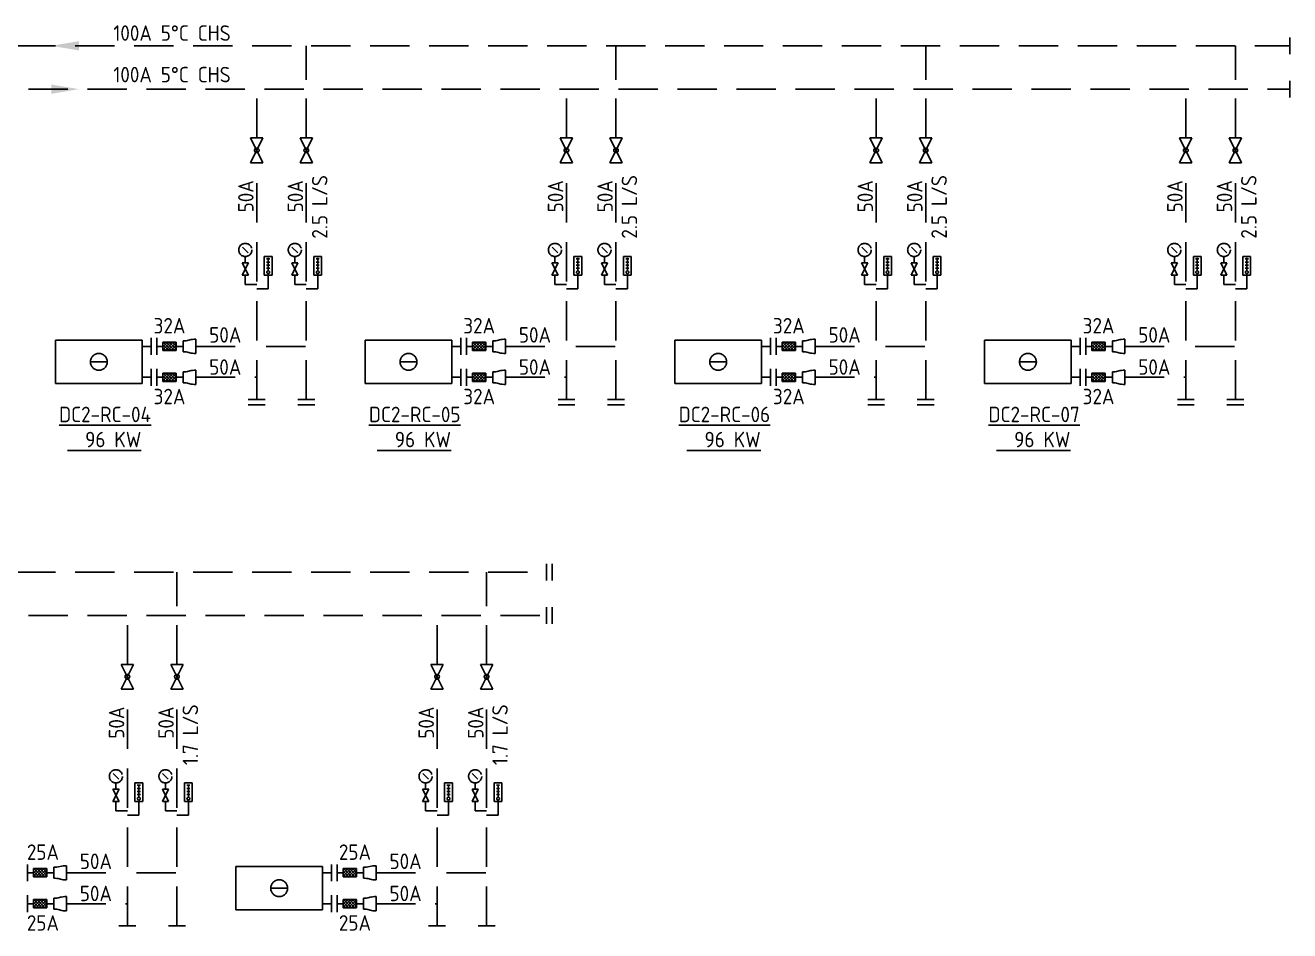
# Model space of a CAD drawing. Extents: x 41366 to 42076, y 84937 to 85507.
# Drawn here: x 41752.2 to 41956.3, y 85216.6 to 85362.8 of the extents above; entities that cross this region are included whole.
import ezdxf
from ezdxf.enums import TextEntityAlignment as Align

# ---------------------------------------------------------------- set-up
doc = ezdxf.new("R2010")
doc.units = 0
doc.header["$LTSCALE"] = 10
doc.linetypes.add('HIDDEN', pattern=[9.525, 6.35, -3.175])
for name, color, linetype in [('DETL-TXT', 4, 'Continuous'), ('M-EQ-DCC-P2', 22, 'Continuous'), ('M-EQPM-TXT', 4, 'Continuous'), ('M-PIPE-CHWR20', 110, 'Continuous'), ('M-PIPE-CHWS12', 130, 'Continuous'), ('M-PIPE-FITTING', 2, 'Continuous')]:
    doc.layers.add(name, color=color, linetype=linetype)
doc.styles.add('AA-TXT', font='isocp.shx', dxfattribs={"width": 0.8, "bigfont": 'chineset.shx'})

msp = doc.modelspace()

# ---------------------------------------------------------------- linework, layer by layer
at = {"color": 252}
for p, q in [((41777.71, 85310.04), (41777.71, 85311.82)), ((41777.71, 85311.82), (41777.93, 85311.82)), ((41778.4, 85311.88), (41778.98, 85312.02)), ((41779.74, 85312.07), (41779.45, 85312.07)), ((41779.74, 85312.07), (41779.74, 85309.79)), ((41827.71, 85310.04), (41827.71, 85311.82)), ((41827.71, 85311.82), (41827.93, 85311.82)), ((41828.4, 85311.88), (41828.98, 85312.02)), ((41829.74, 85312.07), (41829.45, 85312.07)), ((41829.74, 85312.07), (41829.74, 85309.79)), ((41877.71, 85310.04), (41877.71, 85311.82)), ((41877.71, 85311.82), (41877.93, 85311.82)), ((41878.4, 85311.88), (41878.98, 85312.02)), ((41879.74, 85312.07), (41879.45, 85312.07)), ((41879.74, 85312.07), (41879.74, 85309.79)), ((41927.71, 85310.04), (41927.71, 85311.82)), ((41927.71, 85311.82), (41927.93, 85311.82)), ((41928.4, 85311.88), (41928.98, 85312.02)), ((41929.74, 85312.07), (41929.45, 85312.07)), ((41929.74, 85312.07), (41929.74, 85309.79)), ((41777.71, 85310.04), (41777.93, 85310.04)), ((41778.4, 85309.99), (41778.98, 85309.84)), ((41779.74, 85309.79), (41779.45, 85309.79)), ((41827.71, 85310.04), (41827.93, 85310.04)), ((41828.4, 85309.99), (41828.98, 85309.84)), ((41829.74, 85309.79), (41829.45, 85309.79)), ((41877.71, 85310.04), (41877.93, 85310.04)), ((41878.4, 85309.99), (41878.98, 85309.84)), ((41879.74, 85309.79), (41879.45, 85309.79)), ((41927.71, 85310.04), (41927.93, 85310.04)), ((41928.4, 85309.99), (41928.98, 85309.84)), ((41929.74, 85309.79), (41929.45, 85309.79)), ((41777.71, 85305.04), (41777.71, 85306.82)), ((41777.71, 85306.82), (41777.93, 85306.82)), ((41778.4, 85306.88), (41778.98, 85307.02)), ((41779.74, 85307.07), (41779.45, 85307.07)), ((41779.74, 85307.07), (41779.74, 85304.79)), ((41827.71, 85305.04), (41827.71, 85306.82)), ((41827.71, 85306.82), (41827.93, 85306.82)), ((41828.4, 85306.88), (41828.98, 85307.02)), ((41829.74, 85307.07), (41829.45, 85307.07)), ((41829.74, 85307.07), (41829.74, 85304.79)), ((41877.71, 85305.04), (41877.71, 85306.82)), ((41877.71, 85306.82), (41877.93, 85306.82)), ((41878.4, 85306.88), (41878.98, 85307.02)), ((41879.74, 85307.07), (41879.45, 85307.07)), ((41879.74, 85307.07), (41879.74, 85304.79)), ((41927.71, 85305.04), (41927.71, 85306.82)), ((41927.71, 85306.82), (41927.93, 85306.82)), ((41928.4, 85306.88), (41928.98, 85307.02)), ((41929.74, 85307.07), (41929.45, 85307.07)), ((41929.74, 85307.07), (41929.74, 85304.79)), ((41777.71, 85305.04), (41777.93, 85305.04)), ((41778.4, 85304.99), (41778.98, 85304.84)), ((41779.74, 85304.79), (41779.45, 85304.79)), ((41827.71, 85305.04), (41827.93, 85305.04)), ((41828.4, 85304.99), (41828.98, 85304.84)), ((41829.74, 85304.79), (41829.45, 85304.79)), ((41877.71, 85305.04), (41877.93, 85305.04)), ((41878.4, 85304.99), (41878.98, 85304.84)), ((41879.74, 85304.79), (41879.45, 85304.79)), ((41927.71, 85305.04), (41927.93, 85305.04)), ((41928.4, 85304.99), (41928.98, 85304.84)), ((41929.74, 85304.79), (41929.45, 85304.79)), ((41756.82, 85225.04), (41756.82, 85226.82)), ((41756.82, 85226.82), (41757.04, 85226.82)), ((41757.51, 85226.88), (41758.1, 85227.02)), ((41758.85, 85227.07), (41758.57, 85227.07)), ((41758.85, 85227.07), (41758.85, 85224.79)), ((41806.82, 85225.04), (41806.82, 85226.82)), ((41806.82, 85226.82), (41807.04, 85226.82)), ((41807.51, 85226.88), (41808.1, 85227.02)), ((41808.85, 85227.07), (41808.57, 85227.07)), ((41808.85, 85227.07), (41808.85, 85224.79)), ((41756.82, 85225.04), (41757.04, 85225.04)), ((41757.51, 85224.99), (41758.1, 85224.84)), ((41758.85, 85224.79), (41758.57, 85224.79)), ((41806.82, 85225.04), (41807.04, 85225.04)), ((41807.51, 85224.99), (41808.1, 85224.84)), ((41808.85, 85224.79), (41808.57, 85224.79)), ((41756.82, 85220.04), (41756.82, 85221.82)), ((41756.82, 85221.82), (41757.04, 85221.82)), ((41757.51, 85221.88), (41758.1, 85222.02)), ((41758.85, 85222.07), (41758.57, 85222.07)), ((41758.85, 85222.07), (41758.85, 85219.79)), ((41806.82, 85220.04), (41806.82, 85221.82)), ((41806.82, 85221.82), (41807.04, 85221.82)), ((41807.51, 85221.88), (41808.1, 85222.02)), ((41808.85, 85222.07), (41808.57, 85222.07)), ((41808.85, 85222.07), (41808.85, 85219.79)), ((41756.82, 85220.04), (41757.04, 85220.04)), ((41757.51, 85219.99), (41758.1, 85219.84)), ((41758.85, 85219.79), (41758.57, 85219.79)), ((41806.82, 85220.04), (41807.04, 85220.04)), ((41807.51, 85219.99), (41808.1, 85219.84)), ((41808.85, 85219.79), (41808.57, 85219.79))]:
    msp.add_line(p, q, dxfattribs=at)
for centre, start, end in [((41777.93, 85313.82), 270, 283.627), ((41779.45, 85310.07), 90, 103.627), ((41827.93, 85313.82), 270, 283.627), ((41829.45, 85310.07), 90, 103.627), ((41877.93, 85313.82), 270, 283.627), ((41879.45, 85310.07), 90, 103.627), ((41927.93, 85313.82), 270, 283.627), ((41929.45, 85310.07), 90, 103.627), ((41777.93, 85308.04), 76.373, 90), ((41779.45, 85311.79), 256.373, 270), ((41827.93, 85308.04), 76.373, 90), ((41829.45, 85311.79), 256.373, 270), ((41877.93, 85308.04), 76.373, 90), ((41879.45, 85311.79), 256.373, 270), ((41927.93, 85308.04), 76.373, 90), ((41929.45, 85311.79), 256.373, 270), ((41777.93, 85308.82), 270, 283.627), ((41779.45, 85305.07), 90, 103.627), ((41827.93, 85308.82), 270, 283.627), ((41829.45, 85305.07), 90, 103.627), ((41877.93, 85308.82), 270, 283.627), ((41879.45, 85305.07), 90, 103.627), ((41927.93, 85308.82), 270, 283.627), ((41929.45, 85305.07), 90, 103.627), ((41777.93, 85303.04), 76.373, 90), ((41779.45, 85306.79), 256.373, 270), ((41827.93, 85303.04), 76.373, 90), ((41829.45, 85306.79), 256.373, 270), ((41877.93, 85303.04), 76.373, 90), ((41879.45, 85306.79), 256.373, 270), ((41927.93, 85303.04), 76.373, 90), ((41929.45, 85306.79), 256.373, 270), ((41757.04, 85228.82), 270, 283.627), ((41758.57, 85225.07), 90, 103.627), ((41807.04, 85228.82), 270, 283.627), ((41808.57, 85225.07), 90, 103.627), ((41757.04, 85223.04), 76.373, 90), ((41758.57, 85226.79), 256.373, 270), ((41807.04, 85223.04), 76.373, 90), ((41808.57, 85226.79), 256.373, 270), ((41757.04, 85223.82), 270, 283.627), ((41758.57, 85220.07), 90, 103.627), ((41807.04, 85223.82), 270, 283.627), ((41808.57, 85220.07), 90, 103.627), ((41757.04, 85218.04), 76.373, 90), ((41758.57, 85221.79), 256.373, 270), ((41807.04, 85218.04), 76.373, 90), ((41808.57, 85221.79), 256.373, 270)]:
    msp.add_arc(centre, 2, start, end, dxfattribs=at)
at = {"layer": 'M-EQ-DCC-P2', "color": 252, "linetype": 'HIDDEN'}
for p, q in [((41771.08, 85311.93), (41757.08, 85311.93)), ((41757.08, 85311.93), (41757.08, 85304.93)), ((41771.08, 85304.93), (41771.08, 85311.93)), ((41772.54, 85309.57), (41772.54, 85312.29)), ((41821.08, 85311.93), (41807.08, 85311.93)), ((41807.08, 85311.93), (41807.08, 85304.93)), ((41821.08, 85304.93), (41821.08, 85311.93)), ((41822.54, 85309.57), (41822.54, 85312.29)), ((41871.08, 85311.93), (41857.08, 85311.93)), ((41857.08, 85311.93), (41857.08, 85304.93)), ((41871.08, 85304.93), (41871.08, 85311.93)), ((41872.54, 85309.57), (41872.54, 85312.29)), ((41921.08, 85311.93), (41907.08, 85311.93)), ((41907.08, 85311.93), (41907.08, 85304.93)), ((41921.08, 85304.93), (41921.08, 85311.93)), ((41922.54, 85309.57), (41922.54, 85312.29)), ((41771.08, 85310.93), (41772.54, 85310.93)), ((41821.08, 85310.93), (41822.54, 85310.93)), ((41871.08, 85310.93), (41872.54, 85310.93)), ((41921.08, 85310.93), (41922.54, 85310.93)), ((41762.86, 85308.43), (41765.29, 85308.43)), ((41772.54, 85304.57), (41772.54, 85307.29)), ((41812.86, 85308.43), (41815.29, 85308.43)), ((41822.54, 85304.57), (41822.54, 85307.29)), ((41862.86, 85308.43), (41865.29, 85308.43)), ((41872.54, 85304.57), (41872.54, 85307.29)), ((41912.86, 85308.43), (41915.29, 85308.43)), ((41922.54, 85304.57), (41922.54, 85307.29)), ((41771.08, 85305.93), (41772.54, 85305.93)), ((41821.08, 85305.93), (41822.54, 85305.93)), ((41871.08, 85305.93), (41872.54, 85305.93)), ((41921.08, 85305.93), (41922.54, 85305.93)), ((41757.08, 85304.93), (41771.08, 85304.93)), ((41807.08, 85304.93), (41821.08, 85304.93)), ((41857.08, 85304.93), (41871.08, 85304.93)), ((41907.08, 85304.93), (41921.08, 85304.93)), ((41800.19, 85226.93), (41786.19, 85226.93)), ((41786.19, 85226.93), (41786.19, 85219.93)), ((41800.19, 85219.93), (41800.19, 85226.93)), ((41800.19, 85225.93), (41801.66, 85225.93)), ((41801.66, 85224.57), (41801.66, 85227.29)), ((41791.98, 85223.43), (41794.4, 85223.43)), ((41801.66, 85219.57), (41801.66, 85222.29)), ((41786.19, 85219.93), (41800.19, 85219.93)), ((41800.19, 85220.93), (41801.66, 85220.93))]:
    msp.add_line(p, q, dxfattribs=at)
for centre in [(41764.08, 85308.43), (41814.08, 85308.43), (41864.08, 85308.43), (41914.08, 85308.43), (41793.19, 85223.43)]:
    msp.add_circle(centre, 1.36, dxfattribs=at)
at = {"layer": 'M-PIPE-CHWR20', "color": 252, "linetype": 'HIDDEN', "ltscale": 0.1}
for p, q in [((41956.35, 85360.82), (41956.35, 85358.1)), ((41579.26, 85359.46), (41956.35, 85359.46)), ((41797.57, 85353.96), (41797.57, 85359.46)), ((41847.57, 85353.96), (41847.57, 85359.46)), ((41897.57, 85353.96), (41897.57, 85359.46)), ((41947.57, 85353.96), (41947.57, 85359.46)), ((41797.57, 85344.58), (41797.57, 85350.96)), ((41847.57, 85344.58), (41847.57, 85350.96)), ((41897.57, 85344.58), (41897.57, 85350.96)), ((41947.57, 85344.58), (41947.57, 85350.96)), ((41797.57, 85302.35), (41797.57, 85340.58)), ((41847.57, 85302.35), (41847.57, 85340.58)), ((41897.57, 85302.35), (41897.57, 85340.58)), ((41947.57, 85302.35), (41947.57, 85340.58)), ((41773.42, 85309.57), (41773.42, 85312.29)), ((41823.42, 85309.57), (41823.42, 85312.29)), ((41873.42, 85309.57), (41873.42, 85312.29)), ((41923.42, 85309.57), (41923.42, 85312.29)), ((41773.42, 85310.93), (41774.42, 85310.93)), ((41776.55, 85310.93), (41777.71, 85310.93)), ((41779.74, 85310.93), (41788.07, 85310.93)), ((41791.07, 85310.93), (41797.57, 85310.93)), ((41823.42, 85310.93), (41824.42, 85310.93)), ((41826.55, 85310.93), (41827.71, 85310.93)), ((41829.74, 85310.93), (41838.07, 85310.93)), ((41841.07, 85310.93), (41847.57, 85310.93)), ((41873.42, 85310.93), (41874.42, 85310.93)), ((41876.55, 85310.93), (41877.71, 85310.93)), ((41879.74, 85310.93), (41888.07, 85310.93)), ((41891.07, 85310.93), (41897.57, 85310.93)), ((41923.42, 85310.93), (41924.42, 85310.93)), ((41926.55, 85310.93), (41927.71, 85310.93)), ((41929.74, 85310.93), (41938.07, 85310.93)), ((41941.07, 85310.93), (41947.57, 85310.93)), ((41796.21, 85302.35), (41798.93, 85302.35)), ((41796.21, 85301.47), (41798.93, 85301.47)), ((41846.21, 85302.35), (41848.93, 85302.35)), ((41846.21, 85301.47), (41848.93, 85301.47)), ((41896.21, 85302.35), (41898.93, 85302.35)), ((41896.21, 85301.47), (41898.93, 85301.47)), ((41946.21, 85302.35), (41948.93, 85302.35)), ((41946.21, 85301.47), (41948.93, 85301.47)), ((41836.36, 85275.82), (41836.36, 85273.1)), ((41837.24, 85275.82), (41837.24, 85273.1)), ((41579.26, 85274.46), (41836.36, 85274.46)), ((41776.68, 85268.96), (41776.68, 85274.46)), ((41826.68, 85268.96), (41826.68, 85274.46)), ((41776.68, 85259.58), (41776.68, 85265.96)), ((41826.68, 85259.58), (41826.68, 85265.96)), ((41776.68, 85217.35), (41776.68, 85255.58)), ((41826.68, 85217.35), (41826.68, 85255.58)), ((41752.54, 85224.57), (41752.54, 85227.29)), ((41752.54, 85225.93), (41753.54, 85225.93)), ((41755.67, 85225.93), (41756.82, 85225.93)), ((41758.85, 85225.93), (41767.18, 85225.93)), ((41770.18, 85225.93), (41776.68, 85225.93)), ((41802.54, 85224.57), (41802.54, 85227.29)), ((41802.54, 85225.93), (41803.54, 85225.93)), ((41805.67, 85225.93), (41806.82, 85225.93)), ((41808.85, 85225.93), (41817.18, 85225.93)), ((41820.18, 85225.93), (41826.68, 85225.93)), ((41775.32, 85217.35), (41778.04, 85217.35)), ((41825.32, 85217.35), (41828.04, 85217.35))]:
    msp.add_line(p, q, dxfattribs=at)
msp.add_solid([(41760.88, 85360.21), (41756.38, 85359.46), (41760.88, 85358.71)], dxfattribs=at)
at = {"layer": 'M-PIPE-CHWS12', "color": 252, "linetype": 'HIDDEN', "ltscale": 0.1}
for p, q in [((41581.26, 85352.46), (41956.35, 85352.46)), ((41789.57, 85344.58), (41789.57, 85352.46)), ((41839.57, 85344.58), (41839.57, 85352.46)), ((41889.57, 85344.58), (41889.57, 85352.46)), ((41939.57, 85344.58), (41939.57, 85352.46)), ((41956.35, 85353.82), (41956.35, 85351.1)), ((41789.57, 85302.35), (41789.57, 85340.58)), ((41839.57, 85302.35), (41839.57, 85340.58)), ((41889.57, 85302.35), (41889.57, 85340.58)), ((41939.57, 85302.35), (41939.57, 85340.58)), ((41773.42, 85304.57), (41773.42, 85307.29)), ((41823.42, 85304.57), (41823.42, 85307.29)), ((41873.42, 85304.57), (41873.42, 85307.29)), ((41923.42, 85304.57), (41923.42, 85307.29)), ((41773.42, 85305.93), (41774.42, 85305.93)), ((41776.55, 85305.93), (41777.71, 85305.93)), ((41779.74, 85305.93), (41789.57, 85305.93)), ((41823.42, 85305.93), (41824.42, 85305.93)), ((41826.55, 85305.93), (41827.71, 85305.93)), ((41829.74, 85305.93), (41839.57, 85305.93)), ((41873.42, 85305.93), (41874.42, 85305.93)), ((41876.55, 85305.93), (41877.71, 85305.93)), ((41879.74, 85305.93), (41889.57, 85305.93)), ((41923.42, 85305.93), (41924.42, 85305.93)), ((41926.55, 85305.93), (41927.71, 85305.93)), ((41929.74, 85305.93), (41939.57, 85305.93)), ((41788.21, 85302.35), (41790.93, 85302.35)), ((41788.21, 85301.47), (41790.93, 85301.47)), ((41838.21, 85302.35), (41840.93, 85302.35)), ((41838.21, 85301.47), (41840.93, 85301.47)), ((41888.21, 85302.35), (41890.93, 85302.35)), ((41888.21, 85301.47), (41890.93, 85301.47)), ((41938.21, 85302.35), (41940.93, 85302.35)), ((41938.21, 85301.47), (41940.93, 85301.47)), ((41836.36, 85268.82), (41836.36, 85266.1)), ((41837.24, 85268.82), (41837.24, 85266.1)), ((41581.26, 85267.46), (41836.36, 85267.46)), ((41768.68, 85259.58), (41768.68, 85267.46)), ((41818.68, 85259.58), (41818.68, 85267.46)), ((41768.68, 85217.35), (41768.68, 85255.58)), ((41818.68, 85217.35), (41818.68, 85255.58)), ((41752.54, 85219.57), (41752.54, 85222.29)), ((41802.54, 85219.57), (41802.54, 85222.29)), ((41752.54, 85220.93), (41753.54, 85220.93)), ((41755.67, 85220.93), (41756.82, 85220.93)), ((41758.85, 85220.93), (41768.68, 85220.93)), ((41802.54, 85220.93), (41803.54, 85220.93)), ((41805.67, 85220.93), (41806.82, 85220.93)), ((41808.85, 85220.93), (41818.68, 85220.93)), ((41767.32, 85217.35), (41770.04, 85217.35)), ((41817.32, 85217.35), (41820.04, 85217.35))]:
    msp.add_line(p, q, dxfattribs=at)
msp.add_solid([(41756.38, 85353.21), (41760.88, 85352.46), (41756.38, 85351.71)], dxfattribs=at)
at = {"layer": 'M-PIPE-FITTING', "color": 252, "linetype": 'HIDDEN', "ltscale": 0.1}
for p, q in [((41790.57, 85344.58), (41788.57, 85344.58)), ((41790.57, 85344.58), (41788.57, 85340.58)), ((41788.57, 85344.58), (41790.57, 85340.58)), ((41798.57, 85344.58), (41796.57, 85344.58)), ((41798.57, 85344.58), (41796.57, 85340.58)), ((41796.57, 85344.58), (41798.57, 85340.58)), ((41840.57, 85344.58), (41838.57, 85344.58)), ((41840.57, 85344.58), (41838.57, 85340.58)), ((41838.57, 85344.58), (41840.57, 85340.58)), ((41848.57, 85344.58), (41846.57, 85344.58)), ((41848.57, 85344.58), (41846.57, 85340.58)), ((41846.57, 85344.58), (41848.57, 85340.58)), ((41890.57, 85344.58), (41888.57, 85344.58)), ((41890.57, 85344.58), (41888.57, 85340.58)), ((41888.57, 85344.58), (41890.57, 85340.58)), ((41898.57, 85344.58), (41896.57, 85344.58)), ((41898.57, 85344.58), (41896.57, 85340.58)), ((41896.57, 85344.58), (41898.57, 85340.58)), ((41940.57, 85344.58), (41938.57, 85344.58)), ((41940.57, 85344.58), (41938.57, 85340.58)), ((41938.57, 85344.58), (41940.57, 85340.58)), ((41948.57, 85344.58), (41946.57, 85344.58)), ((41948.57, 85344.58), (41946.57, 85340.58)), ((41946.57, 85344.58), (41948.57, 85340.58)), ((41788.57, 85340.58), (41790.57, 85340.58)), ((41796.57, 85340.58), (41798.57, 85340.58)), ((41838.57, 85340.58), (41840.57, 85340.58)), ((41846.57, 85340.58), (41848.57, 85340.58)), ((41888.57, 85340.58), (41890.57, 85340.58)), ((41896.57, 85340.58), (41898.57, 85340.58)), ((41938.57, 85340.58), (41940.57, 85340.58)), ((41946.57, 85340.58), (41948.57, 85340.58)), ((41788.18, 85326.05), (41787.26, 85326.97)), ((41796.18, 85326.05), (41795.26, 85326.97)), ((41838.18, 85326.05), (41837.26, 85326.97)), ((41846.18, 85326.05), (41845.26, 85326.97)), ((41888.18, 85326.05), (41887.26, 85326.97)), ((41896.18, 85326.05), (41895.26, 85326.97)), ((41938.18, 85326.05), (41937.26, 85326.97)), ((41946.18, 85326.05), (41945.26, 85326.97)), ((41788.22, 85324.44), (41787.22, 85324.44)), ((41787.22, 85322.44), (41788.22, 85324.44)), ((41787.22, 85324.44), (41788.22, 85322.44)), ((41787.72, 85325.44), (41787.72, 85324.44)), ((41790.79, 85325.46), (41792.04, 85325.46)), ((41790.79, 85325.46), (41790.79, 85322.44)), ((41791.16, 85325.05), (41791.67, 85325.05)), ((41791.16, 85324.55), (41791.67, 85324.55)), ((41791.16, 85324.05), (41791.67, 85324.05)), ((41791.16, 85323.54), (41791.67, 85323.54)), ((41791.42, 85325.2), (41791.42, 85323.12)), ((41792.04, 85325.46), (41792.04, 85322.44)), ((41796.22, 85324.44), (41795.22, 85324.44)), ((41795.22, 85322.44), (41796.22, 85324.44)), ((41795.22, 85324.44), (41796.22, 85322.44)), ((41795.72, 85325.44), (41795.72, 85324.44)), ((41798.79, 85325.46), (41800.04, 85325.46)), ((41798.79, 85325.46), (41798.79, 85322.44)), ((41799.16, 85325.05), (41799.67, 85325.05)), ((41799.16, 85324.55), (41799.67, 85324.55)), ((41799.16, 85324.05), (41799.67, 85324.05)), ((41799.16, 85323.54), (41799.67, 85323.54)), ((41799.42, 85325.2), (41799.42, 85323.12)), ((41800.04, 85325.46), (41800.04, 85322.44)), ((41838.22, 85324.44), (41837.22, 85324.44)), ((41837.22, 85322.44), (41838.22, 85324.44)), ((41837.22, 85324.44), (41838.22, 85322.44)), ((41837.72, 85325.44), (41837.72, 85324.44)), ((41840.79, 85325.46), (41842.04, 85325.46)), ((41840.79, 85325.46), (41840.79, 85322.44)), ((41841.16, 85325.05), (41841.67, 85325.05)), ((41841.16, 85324.55), (41841.67, 85324.55)), ((41841.16, 85324.05), (41841.67, 85324.05)), ((41841.16, 85323.54), (41841.67, 85323.54)), ((41841.42, 85325.2), (41841.42, 85323.12)), ((41842.04, 85325.46), (41842.04, 85322.44)), ((41846.22, 85324.44), (41845.22, 85324.44)), ((41845.22, 85322.44), (41846.22, 85324.44)), ((41845.22, 85324.44), (41846.22, 85322.44)), ((41845.72, 85325.44), (41845.72, 85324.44)), ((41848.79, 85325.46), (41850.04, 85325.46)), ((41848.79, 85325.46), (41848.79, 85322.44)), ((41849.16, 85325.05), (41849.67, 85325.05)), ((41849.16, 85324.55), (41849.67, 85324.55)), ((41849.16, 85324.05), (41849.67, 85324.05)), ((41849.16, 85323.54), (41849.67, 85323.54)), ((41849.42, 85325.2), (41849.42, 85323.12)), ((41850.04, 85325.46), (41850.04, 85322.44)), ((41888.22, 85324.44), (41887.22, 85324.44)), ((41887.22, 85322.44), (41888.22, 85324.44)), ((41887.22, 85324.44), (41888.22, 85322.44)), ((41887.72, 85325.44), (41887.72, 85324.44)), ((41890.79, 85325.46), (41892.04, 85325.46)), ((41890.79, 85325.46), (41890.79, 85322.44)), ((41891.16, 85325.05), (41891.67, 85325.05)), ((41891.16, 85324.55), (41891.67, 85324.55)), ((41891.16, 85324.05), (41891.67, 85324.05)), ((41891.16, 85323.54), (41891.67, 85323.54)), ((41891.42, 85325.2), (41891.42, 85323.12)), ((41892.04, 85325.46), (41892.04, 85322.44)), ((41896.22, 85324.44), (41895.22, 85324.44)), ((41895.22, 85322.44), (41896.22, 85324.44)), ((41895.22, 85324.44), (41896.22, 85322.44)), ((41895.72, 85325.44), (41895.72, 85324.44)), ((41898.79, 85325.46), (41900.04, 85325.46)), ((41898.79, 85325.46), (41898.79, 85322.44)), ((41899.16, 85325.05), (41899.67, 85325.05)), ((41899.16, 85324.55), (41899.67, 85324.55)), ((41899.16, 85324.05), (41899.67, 85324.05)), ((41899.16, 85323.54), (41899.67, 85323.54)), ((41899.42, 85325.2), (41899.42, 85323.12)), ((41900.04, 85325.46), (41900.04, 85322.44)), ((41938.22, 85324.44), (41937.22, 85324.44)), ((41937.22, 85322.44), (41938.22, 85324.44)), ((41937.22, 85324.44), (41938.22, 85322.44)), ((41937.72, 85325.44), (41937.72, 85324.44)), ((41940.79, 85325.46), (41942.04, 85325.46)), ((41940.79, 85325.46), (41940.79, 85322.44)), ((41941.16, 85325.05), (41941.67, 85325.05)), ((41941.16, 85324.55), (41941.67, 85324.55)), ((41941.16, 85324.05), (41941.67, 85324.05)), ((41941.16, 85323.54), (41941.67, 85323.54)), ((41941.42, 85325.2), (41941.42, 85323.12)), ((41942.04, 85325.46), (41942.04, 85322.44)), ((41946.22, 85324.44), (41945.22, 85324.44)), ((41945.22, 85322.44), (41946.22, 85324.44)), ((41945.22, 85324.44), (41946.22, 85322.44)), ((41945.72, 85325.44), (41945.72, 85324.44)), ((41948.79, 85325.46), (41950.04, 85325.46)), ((41948.79, 85325.46), (41948.79, 85322.44)), ((41949.16, 85325.05), (41949.67, 85325.05)), ((41949.16, 85324.55), (41949.67, 85324.55)), ((41949.16, 85324.05), (41949.67, 85324.05)), ((41949.16, 85323.54), (41949.67, 85323.54)), ((41949.42, 85325.2), (41949.42, 85323.12)), ((41950.04, 85325.46), (41950.04, 85322.44)), ((41787.22, 85322.44), (41788.22, 85322.44)), ((41787.72, 85322.44), (41787.72, 85320.94)), ((41790.79, 85322.44), (41792.04, 85322.44)), ((41791.42, 85322.44), (41791.42, 85320.21)), ((41795.22, 85322.44), (41796.22, 85322.44)), ((41795.72, 85322.44), (41795.72, 85320.94)), ((41798.79, 85322.44), (41800.04, 85322.44)), ((41799.42, 85322.44), (41799.42, 85320.21)), ((41837.22, 85322.44), (41838.22, 85322.44)), ((41837.72, 85322.44), (41837.72, 85320.94)), ((41840.79, 85322.44), (41842.04, 85322.44)), ((41841.42, 85322.44), (41841.42, 85320.21)), ((41845.22, 85322.44), (41846.22, 85322.44)), ((41845.72, 85322.44), (41845.72, 85320.94)), ((41848.79, 85322.44), (41850.04, 85322.44)), ((41849.42, 85322.44), (41849.42, 85320.21)), ((41887.22, 85322.44), (41888.22, 85322.44)), ((41887.72, 85322.44), (41887.72, 85320.94)), ((41890.79, 85322.44), (41892.04, 85322.44)), ((41891.42, 85322.44), (41891.42, 85320.21)), ((41895.22, 85322.44), (41896.22, 85322.44)), ((41895.72, 85322.44), (41895.72, 85320.94)), ((41898.79, 85322.44), (41900.04, 85322.44)), ((41899.42, 85322.44), (41899.42, 85320.21)), ((41937.22, 85322.44), (41938.22, 85322.44)), ((41937.72, 85322.44), (41937.72, 85320.94)), ((41940.79, 85322.44), (41942.04, 85322.44)), ((41941.42, 85322.44), (41941.42, 85320.21)), ((41945.22, 85322.44), (41946.22, 85322.44)), ((41945.72, 85322.44), (41945.72, 85320.94)), ((41948.79, 85322.44), (41950.04, 85322.44)), ((41949.42, 85322.44), (41949.42, 85320.21)), ((41787.72, 85320.94), (41789.57, 85320.94)), ((41791.42, 85320.21), (41789.57, 85320.21)), ((41795.72, 85320.94), (41797.57, 85320.94)), ((41799.42, 85320.21), (41797.57, 85320.21)), ((41837.72, 85320.94), (41839.57, 85320.94)), ((41841.42, 85320.21), (41839.57, 85320.21)), ((41845.72, 85320.94), (41847.57, 85320.94)), ((41849.42, 85320.21), (41847.57, 85320.21)), ((41887.72, 85320.94), (41889.57, 85320.94)), ((41891.42, 85320.21), (41889.57, 85320.21)), ((41895.72, 85320.94), (41897.57, 85320.94)), ((41899.42, 85320.21), (41897.57, 85320.21)), ((41937.72, 85320.94), (41939.57, 85320.94)), ((41941.42, 85320.21), (41939.57, 85320.21)), ((41945.72, 85320.94), (41947.57, 85320.94)), ((41949.42, 85320.21), (41947.57, 85320.21)), ((41774.42, 85311.6), (41776.55, 85311.6)), ((41774.42, 85310.27), (41774.42, 85311.6)), ((41776.55, 85311.6), (41776.55, 85310.27)), ((41824.42, 85311.6), (41826.55, 85311.6)), ((41824.42, 85310.27), (41824.42, 85311.6)), ((41826.55, 85311.6), (41826.55, 85310.27)), ((41874.42, 85311.6), (41876.55, 85311.6)), ((41874.42, 85310.27), (41874.42, 85311.6)), ((41876.55, 85311.6), (41876.55, 85310.27)), ((41924.42, 85311.6), (41926.55, 85311.6)), ((41924.42, 85310.27), (41924.42, 85311.6)), ((41926.55, 85311.6), (41926.55, 85310.27)), ((41776.55, 85310.27), (41774.42, 85310.27)), ((41826.55, 85310.27), (41824.42, 85310.27)), ((41876.55, 85310.27), (41874.42, 85310.27)), ((41926.55, 85310.27), (41924.42, 85310.27)), ((41774.42, 85306.6), (41776.55, 85306.6)), ((41774.42, 85305.27), (41774.42, 85306.6)), ((41776.55, 85305.27), (41774.42, 85305.27)), ((41776.55, 85306.6), (41776.55, 85305.27)), ((41824.42, 85306.6), (41826.55, 85306.6)), ((41824.42, 85305.27), (41824.42, 85306.6)), ((41826.55, 85305.27), (41824.42, 85305.27)), ((41826.55, 85306.6), (41826.55, 85305.27)), ((41874.42, 85306.6), (41876.55, 85306.6)), ((41874.42, 85305.27), (41874.42, 85306.6)), ((41876.55, 85305.27), (41874.42, 85305.27)), ((41876.55, 85306.6), (41876.55, 85305.27)), ((41924.42, 85306.6), (41926.55, 85306.6)), ((41924.42, 85305.27), (41924.42, 85306.6)), ((41926.55, 85305.27), (41924.42, 85305.27)), ((41926.55, 85306.6), (41926.55, 85305.27)), ((41769.68, 85259.58), (41767.68, 85259.58)), ((41769.68, 85259.58), (41767.68, 85255.58)), ((41767.68, 85259.58), (41769.68, 85255.58)), ((41777.68, 85259.58), (41775.68, 85259.58)), ((41777.68, 85259.58), (41775.68, 85255.58)), ((41775.68, 85259.58), (41777.68, 85255.58)), ((41819.68, 85259.58), (41817.68, 85259.58)), ((41819.68, 85259.58), (41817.68, 85255.58)), ((41817.68, 85259.58), (41819.68, 85255.58)), ((41827.68, 85259.58), (41825.68, 85259.58)), ((41827.68, 85259.58), (41825.68, 85255.58)), ((41825.68, 85259.58), (41827.68, 85255.58)), ((41767.68, 85255.58), (41769.68, 85255.58)), ((41775.68, 85255.58), (41777.68, 85255.58)), ((41817.68, 85255.58), (41819.68, 85255.58)), ((41825.68, 85255.58), (41827.68, 85255.58)), ((41767.29, 85241.05), (41766.37, 85241.97)), ((41775.29, 85241.05), (41774.37, 85241.97)), ((41817.29, 85241.05), (41816.37, 85241.97)), ((41825.29, 85241.05), (41824.37, 85241.97)), ((41766.83, 85240.44), (41766.83, 85239.44)), ((41769.9, 85240.46), (41771.16, 85240.46)), ((41769.9, 85240.46), (41769.9, 85237.44)), ((41770.28, 85240.05), (41770.78, 85240.05)), ((41770.53, 85240.2), (41770.53, 85238.12)), ((41771.16, 85240.46), (41771.16, 85237.44)), ((41774.83, 85240.44), (41774.83, 85239.44)), ((41777.9, 85240.46), (41779.16, 85240.46)), ((41777.9, 85240.46), (41777.9, 85237.44)), ((41778.28, 85240.05), (41778.78, 85240.05)), ((41778.53, 85240.2), (41778.53, 85238.12)), ((41779.16, 85240.46), (41779.16, 85237.44)), ((41816.83, 85240.44), (41816.83, 85239.44)), ((41819.9, 85240.46), (41821.16, 85240.46)), ((41819.9, 85240.46), (41819.9, 85237.44)), ((41820.28, 85240.05), (41820.78, 85240.05)), ((41820.53, 85240.2), (41820.53, 85238.12)), ((41821.16, 85240.46), (41821.16, 85237.44)), ((41824.83, 85240.44), (41824.83, 85239.44)), ((41827.9, 85240.46), (41829.16, 85240.46)), ((41827.9, 85240.46), (41827.9, 85237.44)), ((41828.28, 85240.05), (41828.78, 85240.05)), ((41828.53, 85240.2), (41828.53, 85238.12)), ((41829.16, 85240.46), (41829.16, 85237.44)), ((41767.33, 85239.44), (41766.33, 85239.44)), ((41766.33, 85237.44), (41767.33, 85239.44)), ((41766.33, 85239.44), (41767.33, 85237.44)), ((41770.28, 85239.55), (41770.78, 85239.55)), ((41770.28, 85239.05), (41770.78, 85239.05)), ((41770.28, 85238.54), (41770.78, 85238.54)), ((41775.33, 85239.44), (41774.33, 85239.44)), ((41774.33, 85237.44), (41775.33, 85239.44)), ((41774.33, 85239.44), (41775.33, 85237.44)), ((41778.28, 85239.55), (41778.78, 85239.55)), ((41778.28, 85239.05), (41778.78, 85239.05)), ((41778.28, 85238.54), (41778.78, 85238.54)), ((41817.33, 85239.44), (41816.33, 85239.44)), ((41816.33, 85237.44), (41817.33, 85239.44)), ((41816.33, 85239.44), (41817.33, 85237.44)), ((41820.28, 85239.55), (41820.78, 85239.55)), ((41820.28, 85239.05), (41820.78, 85239.05)), ((41820.28, 85238.54), (41820.78, 85238.54)), ((41825.33, 85239.44), (41824.33, 85239.44)), ((41824.33, 85237.44), (41825.33, 85239.44)), ((41824.33, 85239.44), (41825.33, 85237.44)), ((41828.28, 85239.55), (41828.78, 85239.55)), ((41828.28, 85239.05), (41828.78, 85239.05)), ((41828.28, 85238.54), (41828.78, 85238.54)), ((41766.33, 85237.44), (41767.33, 85237.44)), ((41766.83, 85237.44), (41766.83, 85235.94)), ((41766.83, 85235.94), (41768.68, 85235.94)), ((41769.9, 85237.44), (41771.16, 85237.44)), ((41770.53, 85237.44), (41770.53, 85235.21)), ((41774.33, 85237.44), (41775.33, 85237.44)), ((41774.83, 85237.44), (41774.83, 85235.94)), ((41774.83, 85235.94), (41776.68, 85235.94)), ((41777.9, 85237.44), (41779.16, 85237.44)), ((41778.53, 85237.44), (41778.53, 85235.21)), ((41816.33, 85237.44), (41817.33, 85237.44)), ((41816.83, 85237.44), (41816.83, 85235.94)), ((41816.83, 85235.94), (41818.68, 85235.94)), ((41819.9, 85237.44), (41821.16, 85237.44)), ((41820.53, 85237.44), (41820.53, 85235.21)), ((41824.33, 85237.44), (41825.33, 85237.44)), ((41824.83, 85237.44), (41824.83, 85235.94)), ((41824.83, 85235.94), (41826.68, 85235.94)), ((41827.9, 85237.44), (41829.16, 85237.44)), ((41828.53, 85237.44), (41828.53, 85235.21)), ((41770.53, 85235.21), (41768.68, 85235.21)), ((41778.53, 85235.21), (41776.68, 85235.21)), ((41820.53, 85235.21), (41818.68, 85235.21)), ((41828.53, 85235.21), (41826.68, 85235.21)), ((41753.54, 85226.6), (41755.67, 85226.6)), ((41753.54, 85225.27), (41753.54, 85226.6)), ((41755.67, 85226.6), (41755.67, 85225.27)), ((41803.54, 85226.6), (41805.67, 85226.6)), ((41803.54, 85225.27), (41803.54, 85226.6)), ((41805.67, 85226.6), (41805.67, 85225.27)), ((41755.67, 85225.27), (41753.54, 85225.27)), ((41805.67, 85225.27), (41803.54, 85225.27)), ((41753.54, 85221.6), (41755.67, 85221.6)), ((41753.54, 85220.27), (41753.54, 85221.6)), ((41755.67, 85221.6), (41755.67, 85220.27)), ((41803.54, 85221.6), (41805.67, 85221.6)), ((41803.54, 85220.27), (41803.54, 85221.6)), ((41805.67, 85221.6), (41805.67, 85220.27)), ((41755.67, 85220.27), (41753.54, 85220.27)), ((41805.67, 85220.27), (41803.54, 85220.27))]:
    msp.add_line(p, q, dxfattribs=at)
at = {"layer": 'M-PIPE-FITTING', "color": 252, "linetype": 'Continuous', "ltscale": 0.1}
for p, q in [((41774.42, 85311.34), (41774.69, 85311.6)), ((41774.42, 85310.86), (41775.16, 85311.6)), ((41774.42, 85310.39), (41775.63, 85311.6)), ((41775.82, 85310.27), (41774.48, 85311.6)), ((41774.76, 85310.27), (41776.1, 85311.6)), ((41776.29, 85310.27), (41774.95, 85311.6)), ((41775.24, 85310.27), (41776.55, 85311.58)), ((41776.55, 85310.47), (41775.42, 85311.6)), ((41776.55, 85310.94), (41775.89, 85311.6)), ((41776.55, 85311.41), (41776.36, 85311.6)), ((41824.42, 85311.34), (41824.69, 85311.6)), ((41824.42, 85310.86), (41825.16, 85311.6)), ((41824.42, 85310.39), (41825.63, 85311.6)), ((41825.82, 85310.27), (41824.48, 85311.6)), ((41824.76, 85310.27), (41826.1, 85311.6)), ((41826.29, 85310.27), (41824.95, 85311.6)), ((41825.24, 85310.27), (41826.55, 85311.58)), ((41826.55, 85310.47), (41825.42, 85311.6)), ((41826.55, 85310.94), (41825.89, 85311.6)), ((41826.55, 85311.41), (41826.36, 85311.6)), ((41874.42, 85311.34), (41874.69, 85311.6)), ((41874.42, 85310.86), (41875.16, 85311.6)), ((41874.42, 85310.39), (41875.63, 85311.6)), ((41875.82, 85310.27), (41874.48, 85311.6)), ((41874.76, 85310.27), (41876.1, 85311.6)), ((41876.29, 85310.27), (41874.95, 85311.6)), ((41875.24, 85310.27), (41876.55, 85311.58)), ((41876.55, 85310.47), (41875.42, 85311.6)), ((41876.55, 85310.94), (41875.89, 85311.6)), ((41876.55, 85311.41), (41876.36, 85311.6)), ((41924.42, 85311.34), (41924.69, 85311.6)), ((41924.42, 85310.86), (41925.16, 85311.6)), ((41924.42, 85310.39), (41925.63, 85311.6)), ((41925.82, 85310.27), (41924.48, 85311.6)), ((41924.76, 85310.27), (41926.1, 85311.6)), ((41926.29, 85310.27), (41924.95, 85311.6)), ((41925.24, 85310.27), (41926.55, 85311.58)), ((41926.55, 85310.47), (41925.42, 85311.6)), ((41926.55, 85310.94), (41925.89, 85311.6)), ((41926.55, 85311.41), (41926.36, 85311.6)), ((41775.35, 85310.27), (41774.42, 85311.19)), ((41774.88, 85310.27), (41774.42, 85310.72)), ((41775.71, 85310.27), (41776.55, 85311.11)), ((41776.18, 85310.27), (41776.55, 85310.64)), ((41825.35, 85310.27), (41824.42, 85311.19)), ((41824.88, 85310.27), (41824.42, 85310.72)), ((41825.71, 85310.27), (41826.55, 85311.11)), ((41826.18, 85310.27), (41826.55, 85310.64)), ((41875.35, 85310.27), (41874.42, 85311.19)), ((41874.88, 85310.27), (41874.42, 85310.72)), ((41875.71, 85310.27), (41876.55, 85311.11)), ((41876.18, 85310.27), (41876.55, 85310.64)), ((41925.35, 85310.27), (41924.42, 85311.19)), ((41924.88, 85310.27), (41924.42, 85310.72)), ((41925.71, 85310.27), (41926.55, 85311.11)), ((41926.18, 85310.27), (41926.55, 85310.64)), ((41774.42, 85306.34), (41774.69, 85306.6)), ((41774.42, 85305.86), (41775.16, 85306.6)), ((41774.42, 85305.39), (41775.63, 85306.6)), ((41775.35, 85305.27), (41774.42, 85306.19)), ((41774.88, 85305.27), (41774.42, 85305.72)), ((41775.82, 85305.27), (41774.48, 85306.6)), ((41774.76, 85305.27), (41776.1, 85306.6)), ((41776.29, 85305.27), (41774.95, 85306.6)), ((41775.24, 85305.27), (41776.55, 85306.58)), ((41776.55, 85305.47), (41775.42, 85306.6)), ((41775.71, 85305.27), (41776.55, 85306.11)), ((41776.55, 85305.94), (41775.89, 85306.6)), ((41776.18, 85305.27), (41776.55, 85305.64)), ((41776.55, 85306.41), (41776.36, 85306.6)), ((41824.42, 85306.34), (41824.69, 85306.6)), ((41824.42, 85305.86), (41825.16, 85306.6)), ((41824.42, 85305.39), (41825.63, 85306.6)), ((41825.35, 85305.27), (41824.42, 85306.19)), ((41824.88, 85305.27), (41824.42, 85305.72)), ((41825.82, 85305.27), (41824.48, 85306.6)), ((41824.76, 85305.27), (41826.1, 85306.6)), ((41826.29, 85305.27), (41824.95, 85306.6)), ((41825.24, 85305.27), (41826.55, 85306.58)), ((41826.55, 85305.47), (41825.42, 85306.6)), ((41825.71, 85305.27), (41826.55, 85306.11)), ((41826.55, 85305.94), (41825.89, 85306.6)), ((41826.18, 85305.27), (41826.55, 85305.64)), ((41826.55, 85306.41), (41826.36, 85306.6)), ((41874.42, 85306.34), (41874.69, 85306.6)), ((41874.42, 85305.86), (41875.16, 85306.6)), ((41874.42, 85305.39), (41875.63, 85306.6)), ((41875.35, 85305.27), (41874.42, 85306.19)), ((41874.88, 85305.27), (41874.42, 85305.72)), ((41875.82, 85305.27), (41874.48, 85306.6)), ((41874.76, 85305.27), (41876.1, 85306.6)), ((41876.29, 85305.27), (41874.95, 85306.6)), ((41875.24, 85305.27), (41876.55, 85306.58)), ((41876.55, 85305.47), (41875.42, 85306.6)), ((41875.71, 85305.27), (41876.55, 85306.11)), ((41876.55, 85305.94), (41875.89, 85306.6)), ((41876.18, 85305.27), (41876.55, 85305.64)), ((41876.55, 85306.41), (41876.36, 85306.6)), ((41924.42, 85306.34), (41924.69, 85306.6)), ((41924.42, 85305.86), (41925.16, 85306.6)), ((41924.42, 85305.39), (41925.63, 85306.6)), ((41925.35, 85305.27), (41924.42, 85306.19)), ((41924.88, 85305.27), (41924.42, 85305.72)), ((41925.82, 85305.27), (41924.48, 85306.6)), ((41924.76, 85305.27), (41926.1, 85306.6)), ((41926.29, 85305.27), (41924.95, 85306.6)), ((41925.24, 85305.27), (41926.55, 85306.58)), ((41926.55, 85305.47), (41925.42, 85306.6)), ((41925.71, 85305.27), (41926.55, 85306.11)), ((41926.55, 85305.94), (41925.89, 85306.6)), ((41926.18, 85305.27), (41926.55, 85305.64)), ((41926.55, 85306.41), (41926.36, 85306.6)), ((41753.54, 85226.34), (41753.8, 85226.6)), ((41753.54, 85225.86), (41754.27, 85226.6)), ((41753.54, 85225.39), (41754.74, 85226.6)), ((41754.46, 85225.27), (41753.54, 85226.19)), ((41753.99, 85225.27), (41753.54, 85225.72)), ((41754.93, 85225.27), (41753.6, 85226.6)), ((41753.88, 85225.27), (41755.21, 85226.6)), ((41755.4, 85225.27), (41754.07, 85226.6)), ((41754.35, 85225.27), (41755.67, 85226.58)), ((41755.67, 85225.47), (41754.54, 85226.6)), ((41754.82, 85225.27), (41755.67, 85226.11)), ((41755.67, 85225.94), (41755.01, 85226.6)), ((41755.29, 85225.27), (41755.67, 85225.64)), ((41755.67, 85226.41), (41755.48, 85226.6)), ((41803.54, 85226.34), (41803.8, 85226.6)), ((41803.54, 85225.86), (41804.27, 85226.6)), ((41803.54, 85225.39), (41804.74, 85226.6)), ((41804.46, 85225.27), (41803.54, 85226.19)), ((41803.99, 85225.27), (41803.54, 85225.72)), ((41804.93, 85225.27), (41803.6, 85226.6)), ((41803.88, 85225.27), (41805.21, 85226.6)), ((41805.4, 85225.27), (41804.07, 85226.6)), ((41804.35, 85225.27), (41805.67, 85226.58)), ((41805.67, 85225.47), (41804.54, 85226.6)), ((41804.82, 85225.27), (41805.67, 85226.11)), ((41805.67, 85225.94), (41805.01, 85226.6)), ((41805.29, 85225.27), (41805.67, 85225.64)), ((41805.67, 85226.41), (41805.48, 85226.6)), ((41753.54, 85221.34), (41753.8, 85221.6)), ((41753.54, 85220.86), (41754.27, 85221.6)), ((41753.54, 85220.39), (41754.74, 85221.6)), ((41754.93, 85220.27), (41753.6, 85221.6)), ((41753.88, 85220.27), (41755.21, 85221.6)), ((41755.4, 85220.27), (41754.07, 85221.6)), ((41754.35, 85220.27), (41755.67, 85221.58)), ((41755.67, 85220.47), (41754.54, 85221.6)), ((41755.67, 85220.94), (41755.01, 85221.6)), ((41755.67, 85221.41), (41755.48, 85221.6)), ((41803.54, 85221.34), (41803.8, 85221.6)), ((41803.54, 85220.86), (41804.27, 85221.6)), ((41803.54, 85220.39), (41804.74, 85221.6)), ((41804.93, 85220.27), (41803.6, 85221.6)), ((41803.88, 85220.27), (41805.21, 85221.6)), ((41805.4, 85220.27), (41804.07, 85221.6)), ((41804.35, 85220.27), (41805.67, 85221.58)), ((41805.67, 85220.47), (41804.54, 85221.6)), ((41805.67, 85220.94), (41805.01, 85221.6)), ((41805.67, 85221.41), (41805.48, 85221.6)), ((41754.46, 85220.27), (41753.54, 85221.19)), ((41753.99, 85220.27), (41753.54, 85220.72)), ((41754.82, 85220.27), (41755.67, 85221.11)), ((41755.29, 85220.27), (41755.67, 85220.64)), ((41804.46, 85220.27), (41803.54, 85221.19)), ((41803.99, 85220.27), (41803.54, 85220.72)), ((41804.82, 85220.27), (41805.67, 85221.11)), ((41805.29, 85220.27), (41805.67, 85220.64))]:
    msp.add_line(p, q, dxfattribs=at)
at = {"layer": 'M-PIPE-FITTING', "color": 252, "linetype": 'HIDDEN', "ltscale": 0.1}
for centre, radius in [((41787.72, 85326.5), 1.06), ((41795.72, 85326.5), 1.06), ((41837.72, 85326.5), 1.06), ((41845.72, 85326.5), 1.06), ((41887.72, 85326.5), 1.06), ((41895.72, 85326.5), 1.06), ((41937.72, 85326.5), 1.06), ((41945.72, 85326.5), 1.06), ((41791.42, 85322.9), 0.223), ((41799.42, 85322.9), 0.223), ((41841.42, 85322.9), 0.223), ((41849.42, 85322.9), 0.223), ((41891.42, 85322.9), 0.223), ((41899.42, 85322.9), 0.223), ((41941.42, 85322.9), 0.223), ((41949.42, 85322.9), 0.223), ((41766.83, 85241.5), 1.06), ((41774.83, 85241.5), 1.06), ((41816.83, 85241.5), 1.06), ((41824.83, 85241.5), 1.06), ((41770.53, 85237.9), 0.223), ((41778.53, 85237.9), 0.223), ((41820.53, 85237.9), 0.223), ((41828.53, 85237.9), 0.223)]:
    msp.add_circle(centre, radius, dxfattribs=at)
at = {"layer": 'M-PIPE-FITTING', "color": 252, "linetype": 'HIDDEN'}
for centre, start, end in [((41789.57, 85342.58), 0, 180), ((41789.57, 85342.58), 180, 0), ((41797.57, 85342.58), 0, 180), ((41797.57, 85342.58), 180, 0), ((41839.57, 85342.58), 0, 180), ((41839.57, 85342.58), 180, 0), ((41847.57, 85342.58), 0, 180), ((41847.57, 85342.58), 180, 0), ((41889.57, 85342.58), 0, 180), ((41889.57, 85342.58), 180, 0), ((41897.57, 85342.58), 0, 180), ((41897.57, 85342.58), 180, 0), ((41939.57, 85342.58), 0, 180), ((41939.57, 85342.58), 180, 0), ((41947.57, 85342.58), 0, 180), ((41947.57, 85342.58), 180, 0), ((41768.68, 85257.58), 0, 180), ((41768.68, 85257.58), 180, 0), ((41776.68, 85257.58), 0, 180), ((41776.68, 85257.58), 180, 0), ((41818.68, 85257.58), 0, 180), ((41818.68, 85257.58), 180, 0), ((41826.68, 85257.58), 0, 180), ((41826.68, 85257.58), 180, 0)]:
    msp.add_arc(centre, 0.375, start, end, dxfattribs=at)

# ---------------------------------------------------------------- texts
at = {"layer": 'DETL-TXT', "color": 252, "linetype": 'HIDDEN', "style": 'AA-TXT'}
for s, p in [('100A 5%%DC CHS', (41766.42, 85360.27)), ('100A 5%%DC CHS', (41766.42, 85353.56)), ('32A', (41772.92, 85313.01)), ('32A', (41822.92, 85313.01)), ('32A', (41872.92, 85313.01)), ('32A', (41922.92, 85313.01)), ('50A', (41781.89, 85311.53)), ('50A', (41831.89, 85311.53)), ('50A', (41881.89, 85311.53)), ('50A', (41931.89, 85311.53)), ('50A', (41781.89, 85306.34)), ('50A', (41831.89, 85306.34)), ('50A', (41881.89, 85306.34)), ('50A', (41931.89, 85306.34)), ('32A', (41772.92, 85301.58)), ('32A', (41822.92, 85301.58)), ('32A', (41872.92, 85301.58)), ('32A', (41922.92, 85301.58)), ('25A', (41752.45, 85228.01)), ('25A', (41802.83, 85228.01)), ('50A', (41761, 85226.53)), ('50A', (41811, 85226.53)), ('50A', (41761, 85221.34)), ('50A', (41811, 85221.34)), ('25A', (41752.45, 85216.58)), ('25A', (41802.83, 85216.58))]:
    msp.add_text(s, height=2.5, dxfattribs=at).set_placement(p)
for s, p in [('2.5 L/S', (41800.99, 85328.32)), ('2.5 L/S', (41850.99, 85328.32)), ('2.5 L/S', (41900.99, 85328.32)), ('2.5 L/S', (41950.99, 85328.32)), ('50A', (41789.06, 85332.57)), ('50A', (41797.06, 85332.57)), ('50A', (41839.06, 85332.57)), ('50A', (41847.06, 85332.57)), ('50A', (41889.06, 85332.57)), ('50A', (41897.06, 85332.57)), ('50A', (41939.06, 85332.57)), ('50A', (41947.06, 85332.57)), ('50A', (41768.18, 85247.57)), ('50A', (41776.18, 85247.57)), ('1.7 L/S', (41780.1, 85243.32)), ('50A', (41818.18, 85247.57)), ('50A', (41826.18, 85247.57)), ('1.7 L/S', (41830.1, 85243.32))]:
    msp.add_text(s, height=2.5, rotation=90, dxfattribs=at).set_placement(p)
at = {"layer": 'M-EQPM-TXT', "color": 252, "linetype": 'HIDDEN', "style": 'AA-TXT'}
for s, p in [('%%UDC2-RC-04', (41765.08, 85299.94)), ('%%UDC2-RC-05', (41815.08, 85299.94)), ('%%UDC2-RC-06', (41865.08, 85299.94)), ('%%UDC2-RC-07', (41915.08, 85299.94)), ('%%U  96 KW', (41764.97, 85295.89)), ('%%U  96 KW', (41814.97, 85295.89)), ('%%U  96 KW', (41864.97, 85295.89)), ('%%U  96 KW', (41914.97, 85295.89))]:
    msp.add_text(s, height=2.5, dxfattribs=at).set_placement(p, align=Align.MIDDLE)

doc.saveas('drawing.dxf')
